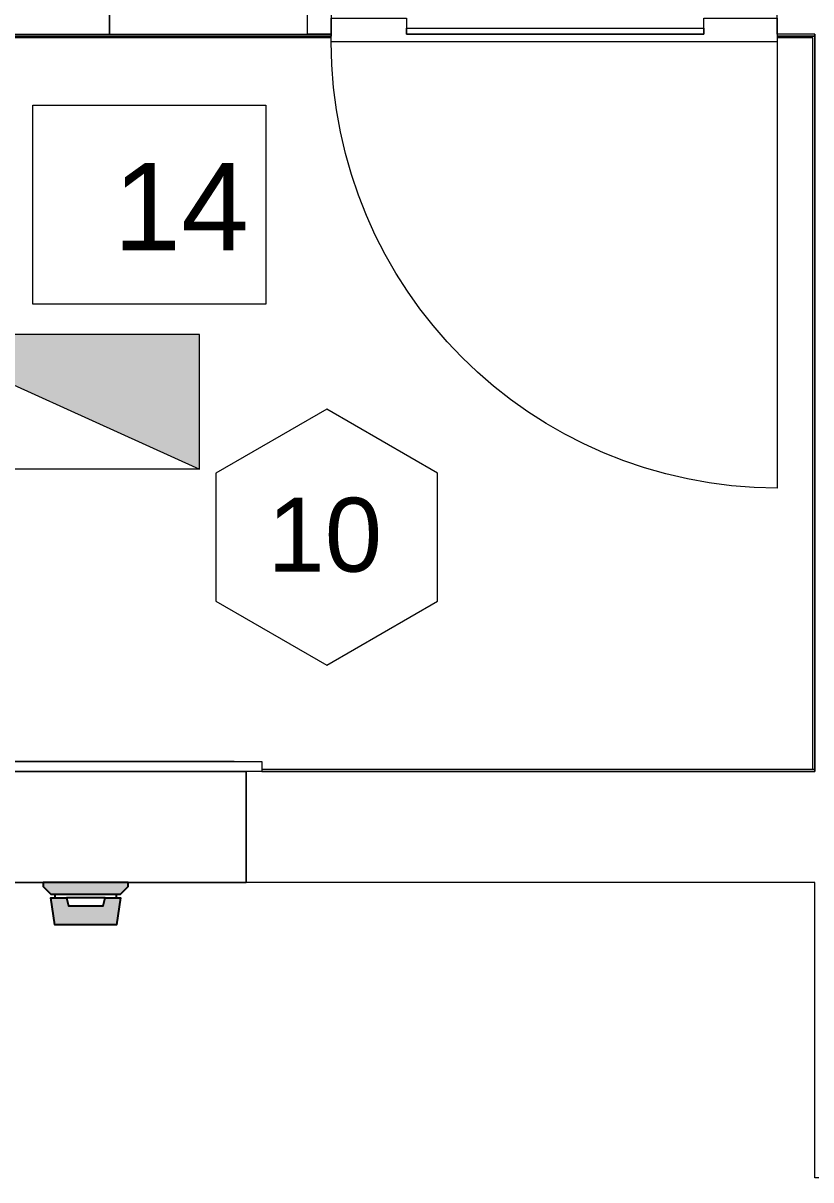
# Model space of a CAD drawing. Header units: inches. Extents: x 0.9 to 36.3, y 0.7 to 23.3.
# Drawn here: x 16.653 to 17.316, y 7.681 to 8.654 of the extents above; entities that cross this region are included whole.
import ezdxf

# ---------------------------------------------------------------- set-up
doc = ezdxf.new("R2010")
doc.units = ezdxf.units.IN
doc.linetypes.add('CENTER', pattern=[50.8, 31.75, -6.35, 6.35, -6.35])
for name, color, linetype, lineweight, true_color in [('Blocks', 7, 'Continuous', 5, 0x9a9c7f), ('Doors', 7, 'Continuous', 5, 0xf2db9c), ('Lights', 7, 'Continuous', 15, 0xff0a0a), ('Numbering Lights', 1, 'Continuous', 15, 0xff0000), ('PDF_Geometry', 7, 'Continuous', 9, 0x777777)]:
    doc.layers.add(name, color=color, linetype=linetype, lineweight=lineweight, true_color=true_color)
doc.layers.add('Numbering receptecles', color=170, linetype='Continuous', lineweight=15)
doc.layers.add('Sensor', color=80, linetype='Continuous')
doc.styles.get("Standard").update_dxf_attribs({"font": 'arial.ttf'})

msp = doc.modelspace()

# ---------------------------------------------------------------- hatches: boundary and pattern name
at = {"layer": 'Blocks', "linetype": 'CENTER', "ltscale": 0.01, "transparency": 33554559}
h = msp.add_hatch(color=256, dxfattribs=at)
h.set_gradient(color1=(19, 155, 72), color2=(241, 235, 31))
h.paths.add_polyline_path([(16.69153, 7.91187), (16.6899, 7.91836), (16.68017, 7.91836), (16.67692, 7.91836), (16.68017, 7.89565), (16.73209, 7.89565), (16.73533, 7.91836), (16.73209, 7.91836), (16.72235, 7.91836), (16.72073, 7.91187)])
h.paths.add_polyline_path([(16.67043, 7.93134), (16.67043, 7.9281), (16.67692, 7.92161), (16.68017, 7.92161), (16.73209, 7.92161), (16.73533, 7.92161), (16.74182, 7.9281), (16.74182, 7.93134)])
at = {"layer": 'Lights', "linetype": 'ByBlock', "ltscale": 0.001, "transparency": 33554559}
msp.add_hatch(color=256, dxfattribs=at).paths.add_polyline_path([(16.55173, 8.39211), (16.80173, 8.27888), (16.80173, 8.39211)])

# ---------------------------------------------------------------- linework, layer by layer
at = {"layer": 'Doors', "linetype": 'ByBlock'}
msp.add_lwpolyline([(17.28763, 8.64465), (17.28763, 8.263, -0.413987), (16.91265, 8.63798)], format="xyb", dxfattribs=at)
at = {"layer": 'Lights', "linetype": 'ByBlock'}
msp.add_lwpolyline([(16.80173, 8.27888), (16.55173, 8.27888), (16.55173, 8.39211), (16.80173, 8.27888), (16.80173, 8.39211), (16.55173, 8.39211)], dxfattribs=at)
at = {"layer": 'Numbering Lights', "linetype": 'ByBlock', "ltscale": 0.001}
msp.add_lwpolyline([(16.90879, 8.32934), (16.81555, 8.2755), (16.81555, 8.16783), (16.90879, 8.114), (17.00203, 8.16783), (17.00203, 8.2755)], close=True, dxfattribs=at)
at = {"layer": 'Numbering receptecles', "linetype": 'ByBlock', "ltscale": 0.001}
msp.add_lwpolyline([(16.66152, 8.58495), (16.85752, 8.58495), (16.85752, 8.41769), (16.66152, 8.41769)], close=True, dxfattribs=at)
at = {"layer": 'PDF_Geometry', "linetype": 'ByBlock'}
for points in [[(16.24434, 8.02467), (16.10268, 8.02467), (15.96602, 8.64465), (16.72599, 8.64465), (16.72599, 8.69298), (15.95435, 8.69298), (15.91769, 8.85797), (15.83769, 8.84131), (15.82769, 8.83797), (15.83769, 8.79298), (16.02935, 7.93134), (16.08435, 7.68135), (16.17934, 7.70135), (16.12768, 7.93134), (16.27934, 7.93134)], [(16.85431, 8.02467), (17.3193, 8.02467), (17.3193, 8.64465), (17.28763, 8.64465), (17.28763, 8.69298), (17.44262, 8.69298), (17.44262, 8.64465), (17.41262, 8.64465), (17.41262, 8.02467), (17.41262, 7.68302), (17.3193, 7.68302), (17.3193, 7.93134), (16.84098, 7.93134), (16.84098, 8.02467)], [(16.89265, 8.64465), (16.89265, 8.66631), (16.72599, 8.66631), (16.72599, 8.64465)], [(16.97598, 8.64965), (17.22597, 8.64965)], [(15.96602, 8.64298), (16.10434, 8.02634), (15.96602, 8.64465), (16.91265, 8.64465), (16.91265, 8.64298), (15.96602, 8.64298), (16.91265, 8.64298)], [(15.96602, 8.64465), (16.10268, 8.02467), (16.24434, 8.02467), (16.24434, 8.03301), (16.85431, 8.03301), (16.85431, 8.02467), (16.24434, 8.02467), (16.24434, 8.03301), (16.85431, 8.03301), (16.85431, 8.02467), (17.20263, 8.02467)], [(17.28763, 8.63798), (16.91265, 8.63798), (16.91265, 8.64132), (15.96768, 8.64132), (16.10434, 8.02634), (16.24434, 8.02634)], [(16.85431, 8.02634), (17.31763, 8.02634), (17.3193, 8.02634), (17.3193, 8.64465), (17.3193, 8.02467)], [(17.3193, 8.64298), (17.28763, 8.64298), (17.3193, 8.64298), (17.3193, 8.02634), (17.31763, 8.02634), (17.31763, 8.64132), (17.28763, 8.64132)], [(16.25767, 8.02467), (16.84098, 8.02467)], [(16.84098, 7.93134), (16.84098, 8.02467), (16.84098, 7.93134), (16.67432, 7.93134)], [(16.85431, 8.02634), (17.3193, 8.02634), (16.85431, 8.02634)], [(16.84098, 7.97634), (16.84098, 7.98134)], [(16.84098, 7.93134), (16.25767, 7.93134), (16.84098, 7.93134)], [(16.65432, 7.93134), (16.67432, 7.93134)]]:
    msp.add_lwpolyline(points, dxfattribs=at)
for points in [[(16.89265, 8.69298), (16.91265, 8.69298), (16.91265, 8.64465), (16.89265, 8.64465)], [(16.91265, 8.63798), (16.91265, 8.65798), (16.97598, 8.65798), (16.97598, 8.64465), (17.22597, 8.64465), (17.22597, 8.65798), (17.28763, 8.65798), (17.28763, 8.63798)], [(16.97598, 8.64465), (16.97598, 8.64965), (17.22597, 8.64965), (17.22597, 8.64465)], [(17.22597, 8.64465), (16.97598, 8.64465)], [(16.26767, 8.03301), (16.83098, 8.03301)], [(16.83098, 7.93134), (16.26767, 7.93134)]]:
    msp.add_lwpolyline(points, close=True, dxfattribs=at)
at = {"layer": 'Sensor', "linetype": 'ByBlock'}
msp.add_line((16.68017, 7.92161), (16.73209, 7.92161), dxfattribs=at)
for points in [[(16.73209, 7.91836), (16.73209, 7.92161), (16.73533, 7.92161), (16.74182, 7.9281), (16.74182, 7.93134), (16.67043, 7.93134), (16.67043, 7.9281), (16.67692, 7.92161), (16.68017, 7.92161), (16.68017, 7.91836)], [(16.72235, 7.91836), (16.6899, 7.91836), (16.69153, 7.91187), (16.72073, 7.91187), (16.72235, 7.91836), (16.73209, 7.91836), (16.73533, 7.91836), (16.73209, 7.89565), (16.68017, 7.89565), (16.67692, 7.91836), (16.68017, 7.91836), (16.6899, 7.91836)]]:
    msp.add_lwpolyline(points, dxfattribs=at)

# ---------------------------------------------------------------- texts
at = {"layer": 'Numbering Lights', "linetype": 'ByBlock', "ltscale": 0.001}
msp.add_text('10', height=0.062113, dxfattribs=at).set_placement((16.85891, 8.19269))
at = {"layer": 'Numbering receptecles', "linetype": 'ByBlock', "ltscale": 0.001}
msp.add_text('14', height=0.073305, dxfattribs=at).set_placement((16.72937, 8.4629))

doc.saveas('drawing.dxf')
